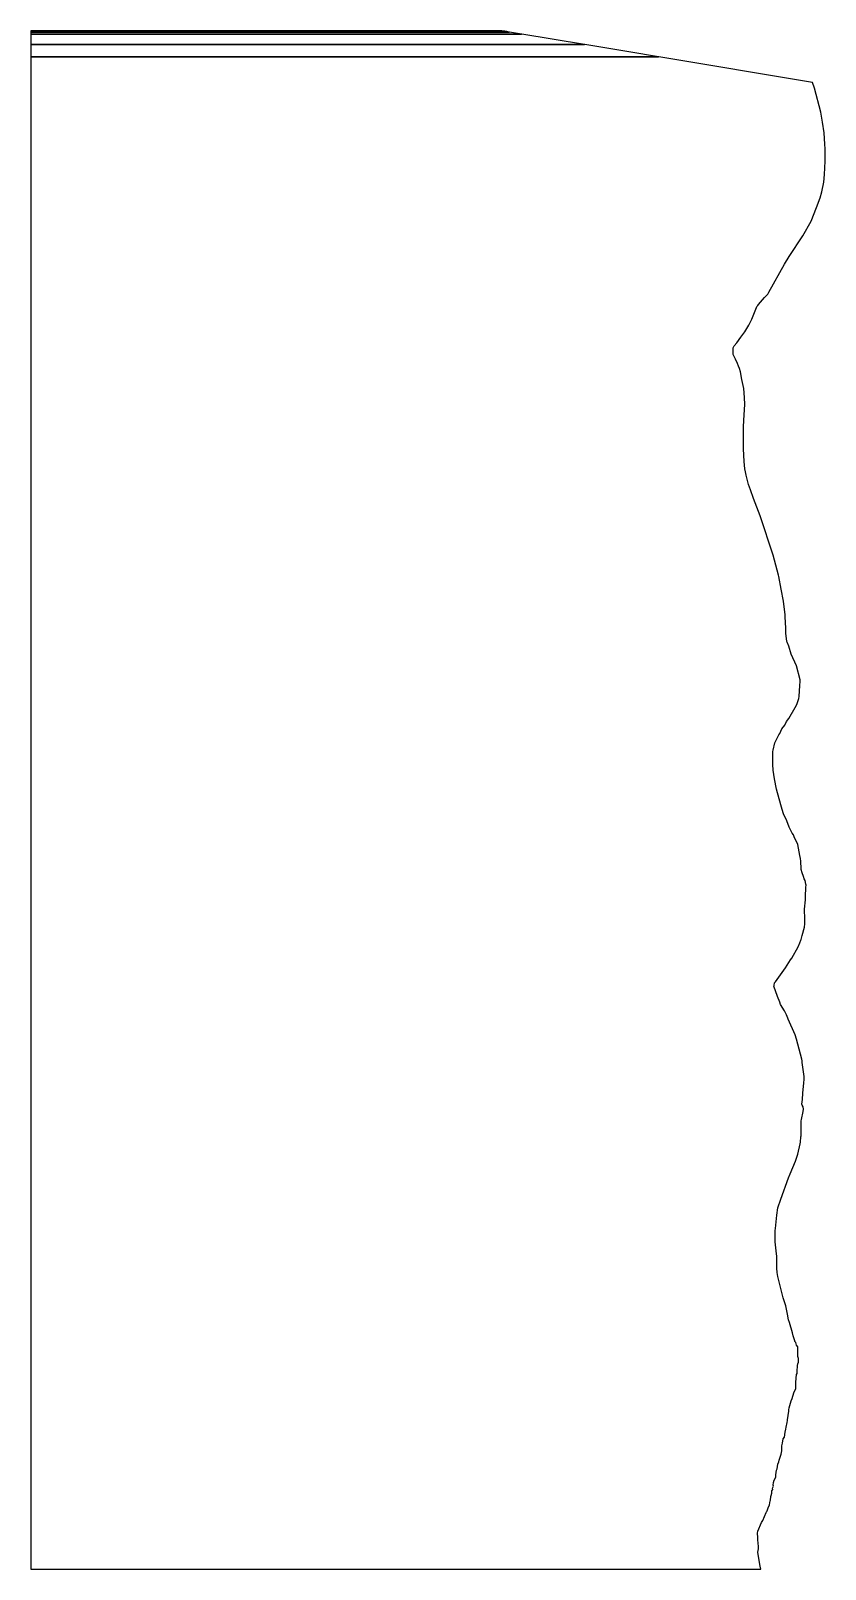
# Model space of a CAD drawing. Extents: x -56 to 39, y -92 to 92.
import ezdxf

# ---------------------------------------------------------------- set-up
doc = ezdxf.new("R2010")
doc.units = 0
doc.layers.add('31_93000', color=7, linetype='CONTINUOUS')

msp = doc.modelspace()

# ---------------------------------------------------------------- linework, layer by layer
at = {"layer": '31_93000', "color": 5}
for points in [[(-56.17, 91.734), (-56.17, 91.729), (0.494, 91.729), (0.121, 91.79301), (-56.17, 91.79301), (-56.17, 91.734)], [(-49.007, 91.69501), (0.704, 91.69501), (0.521, 91.72501), (-56.17, 91.72501), (-56.17, 91.69501), (-49.007, 91.69501)], [(-56.17, 91.688), (-56.17, 91.644), (1.008, 91.644), (0.71, 91.69501), (-56.17, 91.69501), (-56.17, 91.688)], [(-56.17, 91.48801), (-56.17, 91.398), (2.486, 91.398), (1.03, 91.64001), (-56.17, 91.64001), (-56.17, 91.48801)], [(-56.17, 90.75101), (-56.17, 90.148), (9.979, 90.148), (2.508, 91.394), (-56.17, 91.394), (-56.17, 90.75101)], [(15.304, 89.257), (10.019, 90.14001), (-56.17, 90.14001), (-56.17, 88.66601), (18.857, 88.66601), (15.304, 89.257)], [(-56.17, 74.903), (-56.17, -92.11401), (31.057, -92.11401), (30.982, -91.744), (30.708, -90.12701), (30.708, -90.06901), (30.774, -89.66701), (30.792, -89.39301), (30.701, -88.609), (30.697, -88.32101), (30.665, -87.813), (30.7, -87.55), (31.163, -86.509), (31.294, -86.277), (31.718, -85.35101), (31.76, -85.233), (31.765, -85.19501), (31.866, -85.033), (31.937, -84.79401), (32.086, -84.42101), (32.175, -83.942), (32.203, -83.857), (32.277, -83.43101), (32.32, -83.316), (32.374, -83.021), (32.372, -82.951), (32.395, -82.741), (32.486, -82.575), (32.476, -82.41701), (32.58, -82.203), (32.548, -82.051), (32.571, -81.763), (32.674, -81.44901), (32.854, -81.091), (32.876, -80.847), (32.951, -80.289), (33.018, -80.116), (33.104, -79.54301), (33.206, -79.261), (33.261, -79.066), (33.336, -78.85201), (33.48, -78.346), (33.577, -77.943), (33.59, -77.367), (33.665, -77.033), (33.755, -76.536), (33.892, -76.317), (33.979, -75.72701), (34.059, -75.385), (34.094, -75.15), (34.224, -74.577), (34.257, -74.34901), (34.234, -74.218), (34.305, -74.028), (34.363, -73.456), (34.395, -73.259), (34.399, -73.067), (34.454, -72.802), (34.705, -71.97501), (34.795, -71.72), (35.025, -71.01), (35.233, -70.524), (35.251, -70.22701), (35.266, -69.76), (35.348, -68.832), (35.404, -68.7), (35.394, -68.33801), (35.464, -67.871), (35.436, -67.755), (35.484, -67.542), (35.569, -67.356), (35.574, -67.164), (35.574, -66.908), (35.471, -66.674), (35.472, -66.484), (35.5, -66.061), (35.478, -65.53201), (35.329, -65.314), (35.236, -65.027), (35.117, -64.894), (35.116, -64.815), (35.005, -64.44701), (34.928, -64.22701), (34.851, -63.857), (34.501, -62.635), (34.382, -62.291), (34.267, -61.637), (34.035, -60.629), (33.719, -59.679), (33.101, -57.141), (33.026, -56.636), (32.965, -56.126), (32.99, -55.595), (32.983, -54.727), (32.902, -54.055), (32.792, -52.987), (32.772, -51.608), (32.805, -51.389), (32.996, -49.798), (33.117, -48.903), (33.448, -47.884), (34.376, -45.315), (34.574, -44.859), (35.206, -43.327), (35.489, -42.488), (35.78, -41.255), (35.781, -41.198), (35.802, -41.096), (35.855, -40.399), (35.872, -40.352), (35.902, -38.512), (35.924, -38.341), (36.139, -37.399), (36.181, -37.137), (36.119, -36.841), (35.989, -36.648), (35.976, -36.506), (36.049, -35.969), (36.104, -35.204), (36.224, -33.952), (36.241, -33.589), (36.237, -33.222), (36.021, -31.543), (35.991, -31.333), (35.953, -31.148), (35.314, -28.739), (35.187, -28.233), (34.35, -26.367), (34.305, -26.232), (34.129, -25.828), (33.89, -25.366), (33.432, -24.6), (33.334, -24.32), (33.057, -23.66), (32.622, -22.423), (32.654, -22.329), (32.709, -22.006), (32.811, -21.888), (34.025, -20.218), (34.606, -19.285), (34.756, -19.077), (35.543, -17.7), (35.742, -17.234), (35.866, -16.93), (35.903, -16.818), (35.999, -16.344), (36.272, -15.366), (36.323, -14.954), (36.343, -14.418), (36.282, -13.221), (36.401, -12.103), (36.408, -11.734), (36.461, -10.593), (36.483, -10.36), (36.481, -10.339), (36.427, -10.204), (36.35, -9.783), (36.26, -9.596), (36.184, -9.293), (36.017, -8.853), (35.906, -8.463), (35.873, -8.009), (35.846, -7.918), (35.851, -7.729), (35.83, -7.468), (35.792, -7.141), (35.72, -6.813), (35.499, -5.485), (35.039, -4.561), (34.952, -4.329), (34.82, -4.119), (34.463, -3.405), (34.166, -2.67), (33.791, -1.808), (33.631, -1.315), (33.465, -0.758), (32.943, 1.137), (32.711, 2.389), (32.547, 3.409), (32.497, 4.086), (32.521, 5.005), (32.51, 5.646), (32.532, 5.807), (32.746, 6.672), (33.199, 7.627), (33.322, 7.808), (33.558, 8.355), (33.919, 8.777), (34.131, 9.24), (34.399, 9.576), (35.163, 10.914), (35.384, 11.274), (35.46, 11.487), (35.593, 11.967), (35.634, 12.228), (35.733, 13.536), (35.784, 14.014), (35.767, 14.194), (35.34, 15.895), (34.7, 17.266), (34.395, 18.209), (34.223, 18.69), (34.16, 18.805), (34.044, 19.799), (34.038, 20.342), (34.051, 20.412), (34.043, 20.622), (34.022, 20.822), (33.984, 21.987), (33.782, 23.617), (33.489, 25.03), (33.202, 26.555), (33.164, 26.711), (32.533, 29.092), (30.975, 33.791), (30.181, 35.888), (29.818, 36.93), (29.578, 37.539), (29.299, 38.672), (29.235, 39.062), (29.151, 39.416), (29.085, 40.309), (28.998, 41.822), (28.987, 42.324), (28.978, 44.489), (29.066, 45.88), (29.156, 47.115), (29.133, 47.94), (29.024, 49.046), (28.794, 50.096), (28.619, 51.023), (28.514, 51.431), (28.392, 51.681), (28.288, 52.037), (28.022, 52.533), (27.763, 53.075), (27.748, 53.696), (27.77, 53.908), (27.883, 54.143), (28.194, 54.507), (28.669, 55.17), (29.163, 55.812), (29.648, 56.61), (29.978, 57.306), (30.384, 58.32), (30.547, 58.714), (30.602, 58.826), (30.689, 58.945), (30.799, 59.055), (31.51, 59.895), (31.886, 60.313), (32.025, 60.548), (33.883, 63.873), (34.472, 64.825), (36.101, 67.262), (37.063, 69.048), (37.732, 70.649), (38.143, 71.825), (38.347, 72.54301), (38.61, 73.71001), (38.68, 74.59901), (38.749, 76.19601), (38.761, 76.969), (38.745, 77.68), (38.717, 78.245), (38.62, 79.611), (38.426, 80.859), (38.219, 82.077), (37.481, 84.91801), (37.229, 85.60001), (18.869, 88.664), (-56.17, 88.664), (-56.17, 74.903)]]:
    msp.add_lwpolyline(points, dxfattribs=at)

doc.saveas('drawing.dxf')
